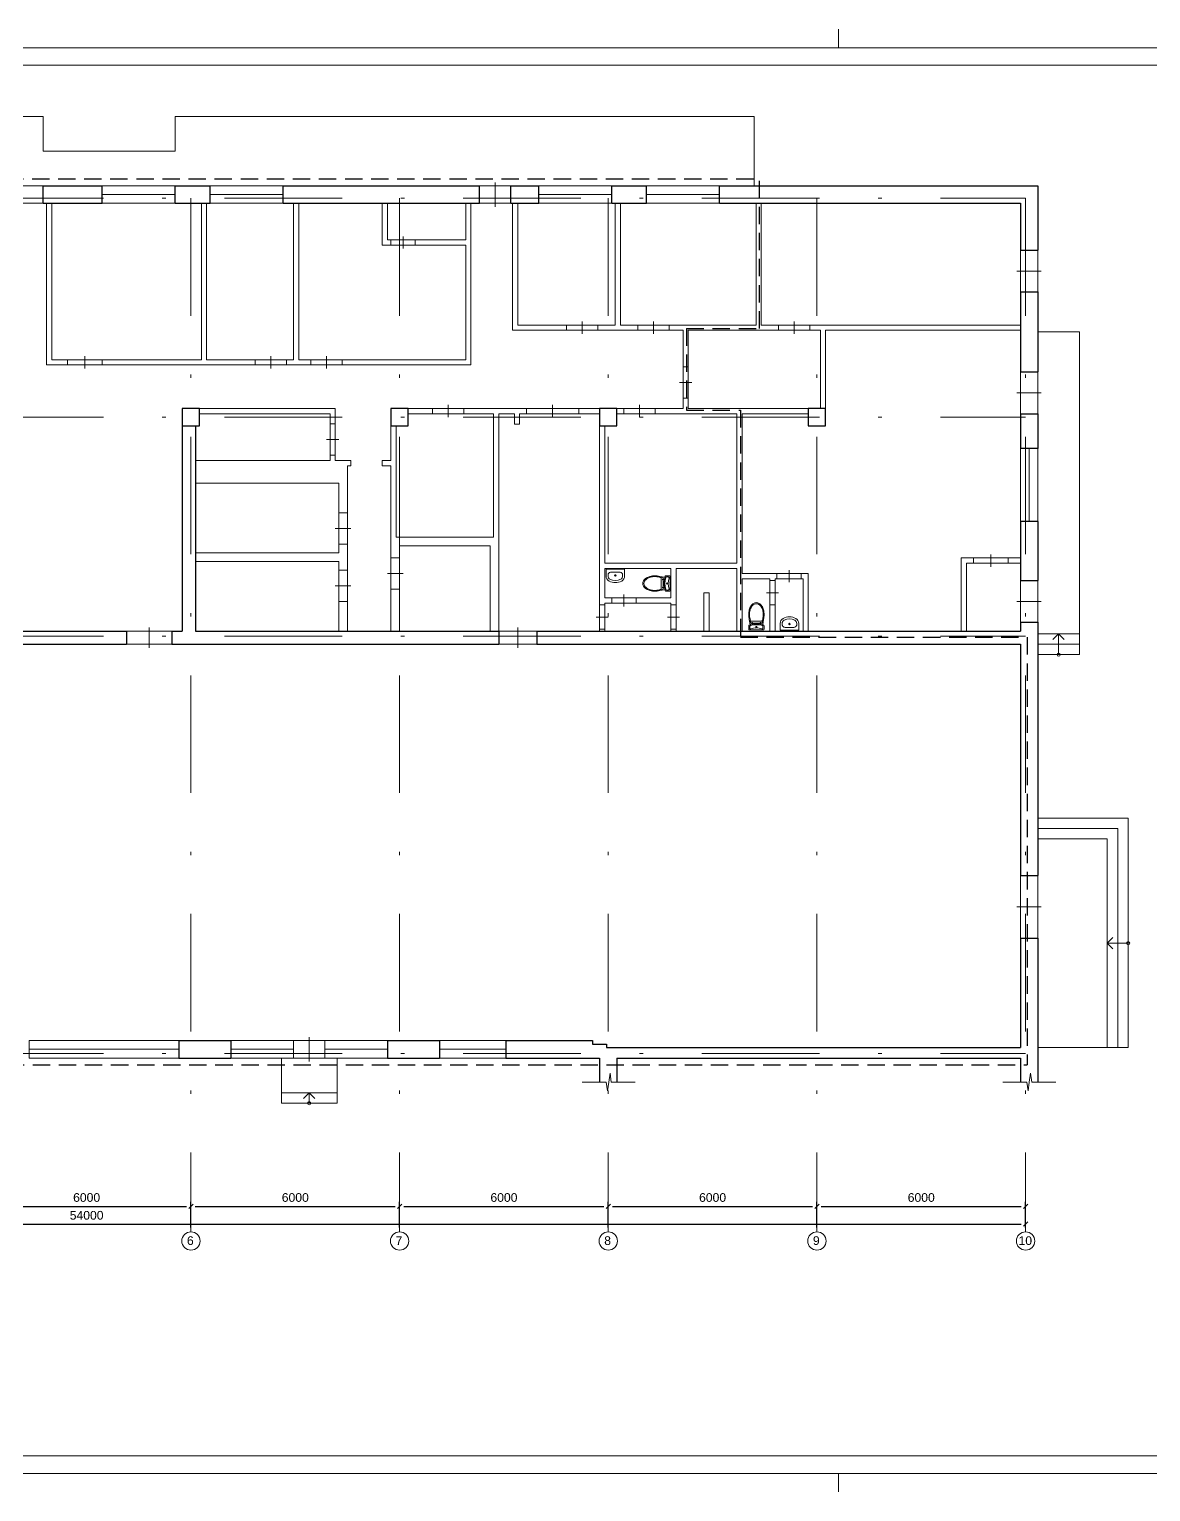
# Model space of a CAD drawing. Header units: metres. Extents: x -136 to 149, y -320 to -175.
# Drawn here: x -101.41 to -69.16, y -320.14 to -278.08 of the extents above; entities that cross this region are included whole.
import ezdxf
from ezdxf.enums import TextEntityAlignment as Align

# ---------------------------------------------------------------- set-up
doc = ezdxf.new("R2010")
doc.units = ezdxf.units.M
doc.header["$MEASUREMENT"] = 0
doc.linetypes.add('( Dashed )', pattern=[0.75, 0.5, -0.25])
doc.linetypes.add('DGN Style 4', pattern=[6.767072, 3.381423, -1.690711, 0.004227, -1.690711])
doc.layers.get('Defpoints').update_dxf_attribs({"lineweight": 0})
doc.styles.get("Standard").update_dxf_attribs({"font": 'cs_gost2304.shx'})
doc.styles.add('Style-Arial', font='arial.ttf')
doc.dimstyles.get("Standard").update_dxf_attribs({"dimtxt": 0.18, "dimasz": 0.18, "dimexe": 0.18, "dimexo": 0.0625, "dimgap": 0.09, "dimtad": 0, "dimtih": 1, "dimtoh": 1, "dimdec": 4, "dimzin": 0, "dimdsep": 46, "dimtxsty": 'Standard', "dimcen": 0.09, "dimadec": 0, "dimazin": 0, "dimtfac": 1, "dimtdec": 4, "dimtofl": 0, "dimtmove": 0, "dimatfit": 3, "dimfxl": 1, "dimtolj": 1, "dimtzin": 0, "dimarcsym": 0})

# ---------------------------------------------------------------- blocks, each defined once
blk = doc.blocks.new('SINK10')
at = {"color": 8, "linetype": 'Continuous', "lineweight": 13}
for p, q in [((-23, 0), (-23, -16.8)), ((23, 0), (-23, 0)), ((23, 0), (23, -16.8)), ((-17.9, -12.3), (-18, -13.4)), ((-18, -13.4), (-18, -16.8)), ((-17.5, -11.2), (-17.9, -12.3)), ((-16.8, -10.1), (-17.5, -11.2)), ((-15.9, -9.2), (-16.8, -10.1)), ((-14.8, -8.3), (-15.9, -9.2)), ((-13.6, -7.7), (-14.8, -8.3)), ((-12.2, -7.2), (-13.6, -7.7)), ((-10.7, -6.9), (-12.2, -7.2)), ((-9.1, -6.8), (-10.7, -6.9)), ((-9.1, -6.8), (-9.1, -6.8)), ((9.1, -6.8), (-9.1, -6.8)), ((9.1, -6.8), (9.1, -6.8)), ((10.7, -6.9), (9.1, -6.8)), ((12.2, -7.2), (10.7, -6.9)), ((13.6, -7.7), (12.2, -7.2)), ((14.8, -8.3), (13.6, -7.7)), ((15.9, -9.2), (14.8, -8.3)), ((16.8, -10.1), (15.9, -9.2)), ((17.5, -11.2), (16.8, -10.1)), ((17.9, -12.3), (17.5, -11.2)), ((18, -13.4), (17.9, -12.3)), ((18, -13.4), (18, -16.8))]:
    blk.add_line(p, q, dxfattribs=at)
for centre, radius, start, end in [((-9.1, -16.8), 13.9, 180, 241.5254), ((-9.1, -16.8), 8.89, 180, 241.5254), ((0, 0), 33, 241.5254, 298.4746), ((0, 0), 28, 241.5254, 298.4746), ((0, -15.2), 1.75, 0, 360), ((9.1, -16.8), 8.89, 298.4746, 360), ((9.1, -16.8), 13.9, 298.4746, 360)]:
    blk.add_arc(centre, radius, start, end, dxfattribs=at)
blk = doc.blocks.new('ун3')
at = {"color": 8, "linetype": 'Continuous', "lineweight": 13}
for p, q in [((-0.26, 0.026), (-0.26, 0.142)), ((-0.239, 0.354), (-0.212, 0.175)), ((0.234, 0), (-0.234, 0)), ((-0.221, 0.062), (-0.221, 0.126)), ((0.187, 0.299), (-0.187, 0.299)), ((-0.148, 0.232), (-0.187, 0.232)), ((0.129, 0.232), (-0.128, 0.232)), ((0.187, 0.232), (0.149, 0.232)), ((0.239, 0.354), (0.212, 0.175)), ((0.221, 0.126), (0.221, 0.062)), ((0.26, 0.142), (0.26, 0.026))]:
    blk.add_line(p, q, dxfattribs=at)
at = {"color": 8, "linetype": 'Continuous', "lineweight": 13, "extrusion": (0, 0, -1), "flags": 128}
for points in [[(0.128, 0.255), (0.128, 0.206), (0.148, 0.206), (0.148, 0.255), (0.128, 0.255)], [(-0.129, 0.255), (-0.129, 0.206), (-0.149, 0.206), (-0.149, 0.255), (-0.129, 0.255)]]:
    blk.add_lwpolyline(points, close=True, dxfattribs=at)
at = {"color": 8, "linetype": 'Continuous', "lineweight": 13, "extrusion": (0, 0, -1)}
blk.add_circle((0, 0.099), 0.0222, dxfattribs=at)
at = {"color": 8, "linetype": 'Continuous', "lineweight": 13}
for centre, radius, start, end in [((0.379, 0.517), 0.639, 165.2133, 180), ((0.379, 0.517), 0.639, 180, 194.7867), ((0.192, 0.566), 0.446, 147.4922, 165.2133), ((0.34, 0.519), 0.573, 165.2133, 180), ((0.34, 0.519), 0.573, 180, 194.7867), ((0.172, 0.563), 0.4, 147.4922, 165.2133), ((0.074, 0.641), 0.306, 123.0235, 147.4922), ((0.067, 0.631), 0.275, 123.0235, 147.4922), ((0, 0.755), 0.17, 90, 123.0235), ((0, 0.733), 0.153, 90, 123.0235), ((0, 0.755), 0.17, 56.9765, 90), ((0, 0.733), 0.153, 56.9765, 90), ((-0.066, 0.631), 0.275, 32.5078, 56.9765), ((-0.074, 0.641), 0.306, 32.5078, 56.9765), ((-0.172, 0.563), 0.4, 14.7867, 32.5078), ((-0.192, 0.566), 0.446, 14.7867, 32.5078), ((-0.34, 0.519), 0.573, 0, 14.7867), ((-0.34, 0.519), 0.573, 345.2133, 0), ((-0.379, 0.517), 0.639, 0, 14.7867), ((-0.379, 0.517), 0.639, 345.2133, 0), ((-0.234, 0.142), 0.026, 106.9888, 180), ((-0.234, 0.026), 0.026, 180, 270), ((0, -0.624), 0.827, 73.0112, 106.9888), ((0.192, 0.467), 0.446, 194.7867, 211.8511), ((-0.195, 0.126), 0.026, 104.5756, 180), ((-0.195, 0.062), 0.026, 180, 287.342), ((0.172, 0.475), 0.4, 194.7867, 206.0947), ((0, -0.624), 0.801, 75.4244, 104.5756), ((0, -0.562), 0.628, 72.658, 107.342), ((-0.172, 0.475), 0.4, 333.9053, 345.2133), ((-0.192, 0.467), 0.446, 328.1489, 345.2133), ((0.195, 0.062), 0.026, 252.658, 0), ((0.195, 0.126), 0.026, 0, 75.4244), ((0.234, 0.026), 0.026, 270, 0), ((0.234, 0.142), 0.026, 0, 73.0112)]:
    blk.add_arc(centre, radius, start, end, dxfattribs=at)
at = {"color": 8, "linetype": 'Continuous', "lineweight": 13, "extrusion": (0, 0, -1), "insert": (0.046, 0.047), "char_height": 0.013, "width": 61.84848, "attachment_point": 9, "text_direction": (1, 0, 0)}
blk.add_mtext('\\Ftxt;Spais Shattl', dxfattribs=at)
blk = doc.blocks.new('*U395')
at = {"color": 7, "linetype": 'Continuous', "lineweight": 0}
for p in [(-0.164, 0.009), (0, -0.127), (0.164, 0.009)]:
    blk.add_line(p, (0, 0.173), dxfattribs=at)
blk.add_circle((0, -0.127), 0.0461, dxfattribs=at)
blk = doc.blocks.new('_Oblique-1')
at = {"color": 0, "linetype": 'ByBlock', "lineweight": -2}
blk.add_line((0.5, 0.5), (-0.5, -0.5), dxfattribs=at)
blk = doc.blocks.new('*D400')
at = {"color": 0, "linetype": 'Continuous', "lineweight": -2, "transparency": 16777216}
for p, q in [((-126.763, -312.54), (-126.763, -312.317)), ((-126.638, -312.442), (-72.888, -312.442)), ((-72.763, -312.54), (-72.763, -312.317))]:
    blk.add_line(p, q, dxfattribs=at)
at = {"layer": 'Defpoints', "color": 0, "linetype": 'Continuous', "lineweight": 30, "transparency": 16777216}
for p in [(-72.763, -312.442), (-126.763, -312.665), (-72.763, -312.665)]:
    blk.add_point(p, dxfattribs=at)
at = {"color": 0, "linetype": 'Continuous', "lineweight": -2, "transparency": 16777216, "xscale": 0.125, "yscale": 0.125, "zscale": 0.125, "rotation": 180}
blk.add_blockref('_Oblique-1', (-126.763, -312.442), dxfattribs=at)
at = {"color": 0, "linetype": 'Continuous', "lineweight": -2, "transparency": 16777216, "xscale": 0.125, "yscale": 0.125, "zscale": 0.125}
blk.add_blockref('_Oblique-1', (-72.763, -312.442), dxfattribs=at)
at = {"color": 0, "linetype": 'Continuous', "lineweight": 0, "transparency": 16777216, "insert": (-99.763, -312.19), "char_height": 0.25, "attachment_point": 5, "style": 'Style-Arial'}
blk.add_mtext('\\A1;54000', dxfattribs=at)
blk = doc.blocks.new('*D404')
at = {"color": 0, "linetype": 'Continuous', "lineweight": -2, "transparency": 16777216}
for p, q in [((-102.763, -312.54), (-102.763, -311.806)), ((-102.638, -311.931), (-96.888, -311.931)), ((-96.763, -312.54), (-96.763, -311.806))]:
    blk.add_line(p, q, dxfattribs=at)
at = {"layer": 'Defpoints', "color": 0, "linetype": 'Continuous', "lineweight": 30, "transparency": 16777216}
for p in [(-96.763, -311.931), (-102.763, -312.665), (-96.763, -312.665)]:
    blk.add_point(p, dxfattribs=at)
at = {"color": 0, "linetype": 'Continuous', "lineweight": -2, "transparency": 16777216, "xscale": 0.125, "yscale": 0.125, "zscale": 0.125, "rotation": 180}
blk.add_blockref('_Oblique-1', (-102.763, -311.931), dxfattribs=at)
at = {"color": 0, "linetype": 'Continuous', "lineweight": -2, "transparency": 16777216, "xscale": 0.125, "yscale": 0.125, "zscale": 0.125}
blk.add_blockref('_Oblique-1', (-96.763, -311.931), dxfattribs=at)
at = {"color": 0, "linetype": 'Continuous', "lineweight": 0, "transparency": 16777216, "insert": (-99.763, -311.678), "char_height": 0.25, "attachment_point": 5, "style": 'Style-Arial'}
blk.add_mtext('\\A1;6000', dxfattribs=at)
blk = doc.blocks.new('*D405')
at = {"color": 0, "linetype": 'Continuous', "lineweight": -2, "transparency": 16777216}
for p, q in [((-96.763, -312.54), (-96.763, -311.806)), ((-96.638, -311.931), (-90.888, -311.931)), ((-90.763, -312.54), (-90.763, -311.806))]:
    blk.add_line(p, q, dxfattribs=at)
at = {"layer": 'Defpoints', "color": 0, "linetype": 'Continuous', "lineweight": 30, "transparency": 16777216}
for p in [(-90.763, -311.931), (-96.763, -312.665), (-90.763, -312.665)]:
    blk.add_point(p, dxfattribs=at)
at = {"color": 0, "linetype": 'Continuous', "lineweight": -2, "transparency": 16777216, "xscale": 0.125, "yscale": 0.125, "zscale": 0.125, "rotation": 180}
blk.add_blockref('_Oblique-1', (-96.763, -311.931), dxfattribs=at)
at = {"color": 0, "linetype": 'Continuous', "lineweight": -2, "transparency": 16777216, "xscale": 0.125, "yscale": 0.125, "zscale": 0.125}
blk.add_blockref('_Oblique-1', (-90.763, -311.931), dxfattribs=at)
at = {"color": 0, "linetype": 'Continuous', "lineweight": 0, "transparency": 16777216, "insert": (-93.763, -311.678), "char_height": 0.25, "attachment_point": 5, "style": 'Style-Arial'}
blk.add_mtext('\\A1;6000', dxfattribs=at)
blk = doc.blocks.new('*D406')
at = {"color": 0, "linetype": 'Continuous', "lineweight": -2, "transparency": 16777216}
for p, q in [((-90.763, -312.54), (-90.763, -311.806)), ((-90.638, -311.931), (-84.888, -311.931)), ((-84.763, -312.54), (-84.763, -311.806))]:
    blk.add_line(p, q, dxfattribs=at)
at = {"layer": 'Defpoints', "color": 0, "linetype": 'Continuous', "lineweight": 30, "transparency": 16777216}
for p in [(-84.763, -311.931), (-90.763, -312.665), (-84.763, -312.665)]:
    blk.add_point(p, dxfattribs=at)
at = {"color": 0, "linetype": 'Continuous', "lineweight": -2, "transparency": 16777216, "xscale": 0.125, "yscale": 0.125, "zscale": 0.125, "rotation": 180}
blk.add_blockref('_Oblique-1', (-90.763, -311.931), dxfattribs=at)
at = {"color": 0, "linetype": 'Continuous', "lineweight": -2, "transparency": 16777216, "xscale": 0.125, "yscale": 0.125, "zscale": 0.125}
blk.add_blockref('_Oblique-1', (-84.763, -311.931), dxfattribs=at)
at = {"color": 0, "linetype": 'Continuous', "lineweight": 0, "transparency": 16777216, "insert": (-87.763, -311.678), "char_height": 0.25, "attachment_point": 5, "style": 'Style-Arial'}
blk.add_mtext('\\A1;6000', dxfattribs=at)
blk = doc.blocks.new('*D407')
at = {"color": 0, "linetype": 'Continuous', "lineweight": -2, "transparency": 16777216}
for p, q in [((-84.763, -312.54), (-84.763, -311.806)), ((-84.638, -311.931), (-78.888, -311.931)), ((-78.763, -312.54), (-78.763, -311.806))]:
    blk.add_line(p, q, dxfattribs=at)
at = {"layer": 'Defpoints', "color": 0, "linetype": 'Continuous', "lineweight": 30, "transparency": 16777216}
for p in [(-78.763, -311.931), (-84.763, -312.665), (-78.763, -312.665)]:
    blk.add_point(p, dxfattribs=at)
at = {"color": 0, "linetype": 'Continuous', "lineweight": -2, "transparency": 16777216, "xscale": 0.125, "yscale": 0.125, "zscale": 0.125, "rotation": 180}
blk.add_blockref('_Oblique-1', (-84.763, -311.931), dxfattribs=at)
at = {"color": 0, "linetype": 'Continuous', "lineweight": -2, "transparency": 16777216, "xscale": 0.125, "yscale": 0.125, "zscale": 0.125}
blk.add_blockref('_Oblique-1', (-78.763, -311.931), dxfattribs=at)
at = {"color": 0, "linetype": 'Continuous', "lineweight": 0, "transparency": 16777216, "insert": (-81.763, -311.678), "char_height": 0.25, "attachment_point": 5, "style": 'Style-Arial'}
blk.add_mtext('\\A1;6000', dxfattribs=at)
blk = doc.blocks.new('*D408')
at = {"color": 0, "linetype": 'Continuous', "lineweight": -2, "transparency": 16777216}
for p, q in [((-78.763, -312.54), (-78.763, -311.806)), ((-78.638, -311.931), (-72.888, -311.931)), ((-72.763, -312.54), (-72.763, -311.806))]:
    blk.add_line(p, q, dxfattribs=at)
at = {"layer": 'Defpoints', "color": 0, "linetype": 'Continuous', "lineweight": 30, "transparency": 16777216}
for p in [(-72.763, -311.931), (-78.763, -312.665), (-72.763, -312.665)]:
    blk.add_point(p, dxfattribs=at)
at = {"color": 0, "linetype": 'Continuous', "lineweight": -2, "transparency": 16777216, "xscale": 0.125, "yscale": 0.125, "zscale": 0.125, "rotation": 180}
blk.add_blockref('_Oblique-1', (-78.763, -311.931), dxfattribs=at)
at = {"color": 0, "linetype": 'Continuous', "lineweight": -2, "transparency": 16777216, "xscale": 0.125, "yscale": 0.125, "zscale": 0.125}
blk.add_blockref('_Oblique-1', (-72.763, -311.931), dxfattribs=at)
at = {"color": 0, "linetype": 'Continuous', "lineweight": 0, "transparency": 16777216, "insert": (-75.763, -311.678), "char_height": 0.25, "attachment_point": 5, "style": 'Style-Arial'}
blk.add_mtext('\\A1;6000', dxfattribs=at)
blk = doc.blocks.new('*U410')
at = {"color": 7, "linetype": 'Continuous', "lineweight": 0}
for p, q in [((0, 0.098), (0, 1.018)), ((-0.34, 0.049), (0, 0.098)), ((-0.34, 0.049), (0, 0)), ((0.34, -0.049), (0, 0)), ((0.34, -0.049), (0, -0.098)), ((0, -1.018), (0, -0.098))]:
    blk.add_line(p, q, dxfattribs=at)
blk = doc.blocks.new('*U394')
at = {"color": 7, "linetype": 'Continuous', "lineweight": 0}
for p in [(-0.164, 0.159), (0, -0.277), (0.164, 0.159)]:
    blk.add_line(p, (0, 0.323), dxfattribs=at)
blk.add_circle((0, -0.277), 0.0461, dxfattribs=at)
blk = doc.blocks.new('*U412')
at = {"color": 7, "linetype": 'Continuous', "lineweight": 0}
for p, q in [((14.513, 20.5), (14.513, 21.03)), ((14.513, -21.03), (14.513, -20.5))]:
    blk.add_line(p, q, dxfattribs=at)
at = {"color": 7, "linetype": 'Continuous', "lineweight": 13}
for p, q in [((-41.487, 20), (43.013, 20)), ((-41.926, -20), (43.013, -20))]:
    blk.add_line(p, q, dxfattribs=at)
at = {"color": 7, "linetype": 'Continuous', "lineweight": 0, "flags": 128}
blk.add_lwpolyline([(43.513, -20.5), (43.513, 20.5), (-43.487, 20.5), (-43.487, -20.5), (43.513, -20.5)], close=True, dxfattribs=at)
blk = doc.blocks.new('*U426')
at = {"color": 30, "linetype": '( Dashed )', "lineweight": 30}
for p, q in [((-13.945, 12.74), (14.475, 12.74)), ((-13.945, 8.64), (-13.945, 12.74)), ((14.475, 8.44), (14.475, 12.74)), ((-19.025, 8.54), (-19.025, 5.74)), ((-18.925, 8.64), (-13.945, 8.64)), ((12.375, 8.44), (14.475, 8.44)), ((12.375, 8.44), (12.375, 6.09)), ((-21.825, 6.09), (-21.825, -0.44)), ((-19.725, 6.09), (-21.825, 6.09)), ((-19.725, 6.09), (-19.725, 5.74)), ((12.375, 6.09), (13.925, 6.09)), ((13.925, 6.09), (13.925, -0.44)), ((-19.725, 5.74), (-19.025, 5.74)), ((-22.175, -0.44), (-22.175, -12.74)), ((-22.175, -0.44), (-21.825, -0.44)), ((13.925, -0.44), (22.175, -0.44)), ((22.175, -0.44), (22.175, -12.74)), ((-22.175, -12.74), (22.175, -12.74))]:
    blk.add_line(p, q, dxfattribs=at)

msp = doc.modelspace()

# ---------------------------------------------------------------- linework, layer by layer
at = {"color": 7, "linetype": 'Continuous', "lineweight": 0}
for p, q in [((-103.11311198, -280.58497332), (-101.01311198, -280.58497332)), ((-101.01311198, -281.58497332), (-101.01311198, -280.58497332)), ((-97.21311198, -281.58497332), (-97.21311198, -280.58497332)), ((-97.21311198, -280.58497332), (-80.56311198, -280.58497332)), ((-80.56311198, -280.58497332), (-80.56311198, -282.58497332)), ((-101.01311198, -281.58497332), (-97.21311198, -281.58497332)), ((-88.01311198, -282.48497332), (-88.01311198, -283.18497332)), ((-99.31311198, -282.83497332), (-97.21311198, -282.83497332)), ((-96.21311198, -282.83497332), (-94.11311198, -282.83497332)), ((-86.76311198, -282.83497332), (-84.66311198, -282.83497332)), ((-83.66311198, -282.83497332), (-81.56311198, -282.83497332)), ((-90.66311198, -284.03497332), (-90.66311198, -284.38497332)), ((-73.01311198, -285.03497332), (-72.31311198, -285.03497332)), ((-85.51311198, -286.48497332), (-85.51311198, -286.83497332)), ((-83.46311198, -286.48497332), (-83.46311198, -286.83497332)), ((-79.41311198, -286.48497332), (-79.41311198, -286.83497332)), ((-72.41311198, -286.78497332), (-71.21311198, -286.78497332)), ((-71.21311198, -286.78497332), (-71.21311198, -296.06497332)), ((-99.81311198, -287.48497332), (-99.81311198, -287.83497332)), ((-94.46311198, -287.48497332), (-94.46311198, -287.83497332)), ((-92.86311198, -287.48497332), (-92.86311198, -287.83497332)), ((-82.71311198, -288.23497332), (-82.36311198, -288.23497332)), ((-89.36311198, -288.88497332), (-89.36311198, -289.23497332)), ((-86.36311198, -288.88497332), (-86.36311198, -289.23497332)), ((-83.86311198, -288.88497332), (-83.86311198, -289.23497332)), ((-73.01311198, -288.53497332), (-72.31311198, -288.53497332)), ((-92.86311198, -289.87497332), (-92.51311198, -289.87497332)), ((-72.66311198, -292.23497332), (-72.66311198, -290.13497332)), ((-92.61311198, -292.43497332), (-92.16311198, -292.43497332)), ((-73.76311198, -293.18497332), (-73.76311198, -293.53497332)), ((-91.11311198, -293.73497332), (-90.66311198, -293.73497332)), ((-79.56311198, -293.63497332), (-79.56311198, -293.98497332)), ((-92.61311198, -294.08497332), (-92.16311198, -294.08497332)), ((-84.31311198, -294.33497332), (-84.31311198, -294.68497332)), ((-80.21311198, -294.28497332), (-79.86311198, -294.28497332)), ((-73.01311198, -294.53497332), (-72.31311198, -294.53497332)), ((-85.11311198, -294.98497332), (-84.76311198, -294.98497332)), ((-83.06311198, -294.98497332), (-82.71311198, -294.98497332)), ((-97.96311198, -295.28497332), (-97.96311198, -295.86497332)), ((-87.36311198, -295.28497332), (-87.36311198, -295.86497332)), ((-72.41311198, -295.46497332), (-71.21311198, -295.46497332)), ((-72.41311198, -295.76497332), (-71.21311198, -295.76497332)), ((-72.41311198, -296.06497332), (-71.21311198, -296.06497332)), ((-72.41311198, -300.76497332), (-69.81311198, -300.76497332)), ((-72.41311198, -301.06497332), (-70.11311198, -301.06497332)), ((-70.11311198, -301.06497332), (-70.11311198, -307.36497332)), ((-69.81311198, -300.76497332), (-69.81311198, -307.36497332)), ((-72.41311198, -301.36497332), (-70.41311198, -301.36497332)), ((-70.41311198, -301.36497332), (-70.41311198, -307.36497332)), ((-73.01311198, -303.31497332), (-72.31311198, -303.31497332)), ((-101.41311198, -307.41497332), (-97.11311198, -307.41497332)), ((-95.61311198, -307.41497332), (-93.81311198, -307.41497332)), ((-93.81311198, -307.16497332), (-93.81311198, -307.66497332)), ((-93.36311198, -307.06497332), (-93.36311198, -307.76497332)), ((-92.91311198, -307.16497332), (-92.91311198, -307.66497332)), ((-92.91311198, -307.41497332), (-91.11311198, -307.41497332)), ((-89.61311198, -307.41497332), (-87.71311198, -307.41497332)), ((-72.41311198, -307.36497332), (-69.81311198, -307.36497332)), ((-94.16311198, -307.66497332), (-94.16311198, -308.96497332)), ((-92.56311198, -307.66497332), (-92.56311198, -308.96497332)), ((-92.56311198, -308.66497332), (-94.16311198, -308.66497332)), ((-92.56311198, -308.96497332), (-94.16311198, -308.96497332))]:
    msp.add_line(p, q, dxfattribs=at)
at = {"color": 7, "linetype": 'Continuous', "lineweight": 30}
for p, q in [((-101.01311198, -283.08497332), (-101.01311198, -282.58497332)), ((-101.01311198, -282.58497332), (-99.31311198, -282.58497332)), ((-99.31311198, -283.08497332), (-99.31311198, -282.58497332)), ((-97.21311198, -283.08497332), (-97.21311198, -282.58497332)), ((-97.21311198, -282.58497332), (-96.21311198, -282.58497332)), ((-96.21311198, -283.08497332), (-96.21311198, -282.58497332)), ((-94.11311198, -283.08497332), (-94.11311198, -282.58497332)), ((-94.11311198, -282.58497332), (-88.46311198, -282.58497332)), ((-88.46311198, -283.08497332), (-88.46311198, -282.58497332)), ((-87.56311198, -283.08497332), (-87.56311198, -282.58497332)), ((-87.56311198, -282.58497332), (-86.76311198, -282.58497332)), ((-86.76311198, -283.08497332), (-86.76311198, -282.58497332)), ((-84.66311198, -283.08497332), (-84.66311198, -282.58497332)), ((-84.66311198, -282.58497332), (-83.66311198, -282.58497332)), ((-83.66311198, -283.08497332), (-83.66311198, -282.58497332)), ((-81.56311198, -283.08497332), (-81.56311198, -282.58497332)), ((-81.56311198, -282.58497332), (-72.41311198, -282.58497332)), ((-72.41311198, -282.58497332), (-72.41311198, -284.43497332)), ((-101.01311198, -283.08497332), (-99.31311198, -283.08497332)), ((-97.21311198, -283.08497332), (-96.21311198, -283.08497332)), ((-94.11311198, -283.08497332), (-88.46311198, -283.08497332)), ((-87.56311198, -283.08497332), (-86.76311198, -283.08497332)), ((-84.66311198, -283.08497332), (-83.66311198, -283.08497332)), ((-81.56311198, -283.08497332), (-72.91311198, -283.08497332)), ((-72.91311198, -283.08497332), (-72.91311198, -284.43497332)), ((-72.91311198, -284.43497332), (-72.41311198, -284.43497332)), ((-72.91311198, -285.63497332), (-72.41311198, -285.63497332)), ((-72.91311198, -285.63497332), (-72.91311198, -287.93497332)), ((-72.41311198, -285.63497332), (-72.41311198, -287.93497332)), ((-72.91311198, -287.93497332), (-72.41311198, -287.93497332)), ((-72.91311198, -289.13497332), (-72.41311198, -289.13497332)), ((-72.91311198, -289.13497332), (-72.91311198, -290.13497332)), ((-72.41311198, -289.13497332), (-72.41311198, -290.13497332)), ((-97.01311198, -289.48497332), (-97.01311198, -295.38497332)), ((-96.63311198, -289.48497332), (-96.63311198, -295.38497332)), ((-72.41311198, -290.13497332), (-72.91311198, -290.13497332)), ((-72.41311198, -292.23497332), (-72.91311198, -292.23497332)), ((-72.91311198, -292.23497332), (-72.91311198, -293.93497332)), ((-72.41311198, -292.23497332), (-72.41311198, -293.93497332)), ((-72.91311198, -293.93497332), (-72.41311198, -293.93497332)), ((-72.91311198, -295.13497332), (-72.41311198, -295.13497332)), ((-72.91311198, -295.13497332), (-72.91311198, -295.38497332)), ((-72.41311198, -295.13497332), (-72.41311198, -302.41497332)), ((-102.51311198, -295.38497332), (-98.61311198, -295.38497332)), ((-98.61311198, -295.38497332), (-98.61311198, -295.76497332)), ((-97.31311198, -295.38497332), (-97.31311198, -295.76497332)), ((-97.31311198, -295.38497332), (-97.01311198, -295.38497332)), ((-96.63311198, -295.38497332), (-87.91311198, -295.38497332)), ((-87.91311198, -295.38497332), (-87.91311198, -295.76497332)), ((-86.81311198, -295.38497332), (-86.81311198, -295.76497332)), ((-86.81311198, -295.38497332), (-72.91311198, -295.38497332)), ((-114.76311198, -295.76497332), (-98.61311198, -295.76497332)), ((-97.31311198, -295.76497332), (-87.91311198, -295.76497332)), ((-86.81311198, -295.76497332), (-72.91311198, -295.76497332)), ((-72.91311198, -295.76497332), (-72.91311198, -302.41497332)), ((-72.91311198, -302.41497332), (-72.41311198, -302.41497332)), ((-72.91311198, -304.21497332), (-72.41311198, -304.21497332)), ((-72.91311198, -304.21497332), (-72.91311198, -307.36497332)), ((-72.41311198, -304.21497332), (-72.41311198, -308.35718589)), ((-97.11311198, -307.16497332), (-97.11311198, -307.66497332)), ((-97.11311198, -307.16497332), (-95.61311198, -307.16497332)), ((-95.61311198, -307.16497332), (-95.61311198, -307.66497332)), ((-91.11311198, -307.16497332), (-91.11311198, -307.66497332)), ((-91.11311198, -307.16497332), (-89.61311198, -307.16497332)), ((-89.61311198, -307.16497332), (-89.61311198, -307.66497332)), ((-87.71311198, -307.16497332), (-87.71311198, -307.66497332)), ((-87.71311198, -307.16497332), (-85.21311198, -307.16497332)), ((-85.21311198, -307.16497332), (-85.21311198, -307.26497332)), ((-85.21311198, -307.26497332), (-84.81311198, -307.26497332)), ((-84.81311198, -307.26497332), (-84.81311198, -307.36497332)), ((-84.81311198, -307.36497332), (-72.91311198, -307.36497332)), ((-97.11311198, -307.66497332), (-95.61311198, -307.66497332)), ((-91.11311198, -307.66497332), (-89.61311198, -307.66497332)), ((-87.71311198, -307.66497332), (-85.01311198, -307.66497332)), ((-85.01311198, -307.66497332), (-85.01311198, -308.35718589)), ((-84.51311198, -307.66497332), (-84.51311198, -308.35718589)), ((-84.51311198, -307.66497332), (-72.91311198, -307.66497332)), ((-72.91311198, -307.66497332), (-72.91311198, -308.35718589))]:
    msp.add_line(p, q, dxfattribs=at)
at = {"color": 1, "linetype": 'DGN Style 4', "lineweight": 0}
for p, q in [((-130.11311198, -282.93497332), (-72.76311198, -282.93497332)), ((-96.76311198, -282.93497332), (-96.76311198, -312.66497332)), ((-90.76311198, -282.93497332), (-90.76311198, -312.66497332)), ((-84.76311198, -282.93497332), (-84.76311198, -312.66497332)), ((-78.76311198, -282.93497332), (-78.76311198, -312.66497332)), ((-72.76311198, -282.93497332), (-72.76311198, -312.66497332)), ((-130.11311198, -289.23497332), (-72.76311198, -289.23497332)), ((-130.11311198, -295.53497332), (-72.76311198, -295.53497332)), ((-130.11311198, -307.53497332), (-72.76311198, -307.53497332))]:
    msp.add_line(p, q, dxfattribs=at)
at = {"color": 7, "linetype": 'Continuous', "lineweight": 13}
for p, q in [((-100.91311198, -287.73497332), (-100.91311198, -283.08497332)), ((-100.76311198, -287.58497332), (-100.76311198, -283.08497332)), ((-96.46311198, -287.58497332), (-96.46311198, -283.08497332)), ((-96.31311198, -287.58497332), (-96.31311198, -283.08497332)), ((-93.81311198, -287.58497332), (-93.81311198, -283.08497332)), ((-93.66311198, -287.58497332), (-93.66311198, -283.08497332)), ((-91.26311198, -284.28497332), (-91.26311198, -283.08497332)), ((-91.11311198, -284.13497332), (-91.11311198, -283.08497332)), ((-88.86311198, -284.13497332), (-88.86311198, -283.08497332)), ((-88.71311198, -287.73497332), (-88.71311198, -283.08497332)), ((-87.51311198, -286.73497332), (-87.51311198, -283.08497332)), ((-87.36311198, -286.58497332), (-87.36311198, -283.08497332)), ((-84.56311198, -286.58497332), (-84.56311198, -283.08497332)), ((-84.41311198, -286.58497332), (-84.41311198, -283.08497332)), ((-80.51311198, -286.58497332), (-80.51311198, -283.08497332)), ((-80.36311198, -286.58497332), (-80.36311198, -283.08497332)), ((-91.26311198, -284.28497332), (-91.01311198, -284.28497332)), ((-91.11311198, -284.13497332), (-91.01311198, -284.13497332)), ((-91.01311198, -284.28497332), (-91.01311198, -284.13497332)), ((-90.31311198, -284.28497332), (-90.31311198, -284.13497332)), ((-90.31311198, -284.13497332), (-88.86311198, -284.13497332)), ((-90.31311198, -284.28497332), (-88.86311198, -284.28497332)), ((-88.86311198, -287.58497332), (-88.86311198, -284.28497332)), ((-87.51311198, -286.73497332), (-85.96311198, -286.73497332)), ((-87.36311198, -286.58497332), (-85.96311198, -286.58497332)), ((-85.96311198, -286.73497332), (-85.96311198, -286.58497332)), ((-85.06311198, -286.73497332), (-85.06311198, -286.58497332)), ((-85.06311198, -286.58497332), (-84.56311198, -286.58497332)), ((-85.06311198, -286.73497332), (-83.91311198, -286.73497332)), ((-84.41311198, -286.58497332), (-83.91311198, -286.58497332)), ((-83.91311198, -286.73497332), (-83.91311198, -286.58497332)), ((-83.01311198, -286.73497332), (-83.01311198, -286.58497332)), ((-83.01311198, -286.58497332), (-80.51311198, -286.58497332)), ((-83.01311198, -286.73497332), (-82.61311198, -286.73497332)), ((-82.61311198, -286.73497332), (-82.61311198, -287.78497332)), ((-82.46311198, -286.73497332), (-82.46311198, -287.78497332)), ((-82.46311198, -286.73497332), (-79.86311198, -286.73497332)), ((-80.36311198, -286.58497332), (-79.86311198, -286.58497332)), ((-79.86311198, -286.73497332), (-79.86311198, -286.58497332)), ((-78.96311198, -286.73497332), (-78.96311198, -286.58497332)), ((-78.96311198, -286.58497332), (-72.91311198, -286.58497332)), ((-78.96311198, -286.73497332), (-78.66311198, -286.73497332)), ((-78.66311198, -288.98497332), (-78.66311198, -286.73497332)), ((-78.51311198, -288.98497332), (-78.51311198, -286.73497332)), ((-78.51311198, -286.73497332), (-72.91311198, -286.73497332)), ((-100.76311198, -287.58497332), (-100.31311198, -287.58497332)), ((-100.31311198, -287.73497332), (-100.31311198, -287.58497332)), ((-99.31311198, -287.73497332), (-99.31311198, -287.58497332)), ((-99.31311198, -287.58497332), (-96.46311198, -287.58497332)), ((-96.31311198, -287.58497332), (-94.91311198, -287.58497332)), ((-94.91311198, -287.73497332), (-94.91311198, -287.58497332)), ((-94.01311198, -287.73497332), (-94.01311198, -287.58497332)), ((-94.01311198, -287.58497332), (-93.81311198, -287.58497332)), ((-93.66311198, -287.58497332), (-93.31311198, -287.58497332)), ((-93.31311198, -287.73497332), (-93.31311198, -287.58497332)), ((-92.41311198, -287.73497332), (-92.41311198, -287.58497332)), ((-92.41311198, -287.58497332), (-88.86311198, -287.58497332)), ((-100.91311198, -287.73497332), (-100.31311198, -287.73497332)), ((-99.31311198, -287.73497332), (-94.91311198, -287.73497332)), ((-94.01311198, -287.73497332), (-93.31311198, -287.73497332)), ((-92.41311198, -287.73497332), (-88.71311198, -287.73497332)), ((-82.61311198, -287.78497332), (-82.46311198, -287.78497332)), ((-82.61311198, -288.68497332), (-82.46311198, -288.68497332)), ((-82.61311198, -288.68497332), (-82.61311198, -288.98497332)), ((-82.46311198, -288.68497332), (-82.46311198, -288.98497332)), ((-96.51311198, -288.98497332), (-92.61311198, -288.98497332)), ((-96.51311198, -289.13497332), (-92.76311198, -289.13497332)), ((-92.76311198, -289.13497332), (-92.76311198, -289.42497332)), ((-92.61311198, -288.98497332), (-92.61311198, -289.42497332)), ((-90.51311198, -288.98497332), (-89.81311198, -288.98497332)), ((-90.51311198, -289.13497332), (-89.81311198, -289.13497332)), ((-89.81311198, -288.98497332), (-89.81311198, -289.13497332)), ((-88.91311198, -288.98497332), (-88.91311198, -289.13497332)), ((-88.91311198, -288.98497332), (-87.11311198, -288.98497332)), ((-88.91311198, -289.13497332), (-88.06311198, -289.13497332)), ((-88.06311198, -292.68497332), (-88.06311198, -289.13497332)), ((-87.91311198, -295.38497332), (-87.91311198, -289.13497332)), ((-87.91311198, -289.13497332), (-87.46311198, -289.13497332)), ((-87.46311198, -289.13497332), (-87.46311198, -289.43497332)), ((-87.31311198, -289.13497332), (-87.31311198, -289.43497332)), ((-87.31311198, -289.13497332), (-87.11311198, -289.13497332)), ((-87.11311198, -288.98497332), (-87.11311198, -289.13497332)), ((-85.61311198, -288.98497332), (-85.61311198, -289.13497332)), ((-85.61311198, -288.98497332), (-85.01311198, -288.98497332)), ((-85.61311198, -289.13497332), (-85.01311198, -289.13497332)), ((-84.51311198, -288.98497332), (-84.31311198, -288.98497332)), ((-84.51311198, -289.13497332), (-84.31311198, -289.13497332)), ((-84.31311198, -288.98497332), (-84.31311198, -289.13497332)), ((-83.41311198, -288.98497332), (-83.41311198, -289.13497332)), ((-83.41311198, -288.98497332), (-82.61311198, -288.98497332)), ((-83.41311198, -289.13497332), (-81.06311198, -289.13497332)), ((-82.46311198, -288.98497332), (-79.01311198, -288.98497332)), ((-81.06311198, -289.13497332), (-81.06311198, -293.43497332)), ((-80.91311198, -289.13497332), (-80.91311198, -293.73497332)), ((-80.91311198, -289.13497332), (-79.01311198, -289.13497332)), ((-92.76311198, -289.42497332), (-92.61311198, -289.42497332)), ((-91.01311198, -289.48497332), (-91.01311198, -290.48497332)), ((-90.86311198, -289.48497332), (-90.86311198, -292.68497332)), ((-87.46311198, -289.43497332), (-87.31311198, -289.43497332)), ((-85.01311198, -289.48497332), (-85.01311198, -294.63497332)), ((-84.86311198, -289.48497332), (-84.86311198, -293.43497332)), ((-96.63311198, -290.48497332), (-92.76311198, -290.48497332)), ((-92.76311198, -290.32497332), (-92.61311198, -290.32497332)), ((-92.76311198, -290.32497332), (-92.76311198, -290.48497332)), ((-92.61311198, -290.32497332), (-92.61311198, -290.48497332)), ((-92.61311198, -290.48497332), (-92.16311198, -290.48497332)), ((-92.16311198, -290.48497332), (-92.16311198, -290.63497332)), ((-91.26311198, -290.48497332), (-91.26311198, -290.63497332)), ((-91.26311198, -290.48497332), (-91.01311198, -290.48497332)), ((-92.26311198, -290.63497332), (-92.26311198, -291.98497332)), ((-92.26311198, -290.63497332), (-92.16311198, -290.63497332)), ((-91.26311198, -290.63497332), (-91.01311198, -290.63497332)), ((-91.01311198, -290.63497332), (-91.01311198, -293.28497332)), ((-96.63311198, -291.13497332), (-92.51311198, -291.13497332)), ((-92.51311198, -291.13497332), (-92.51311198, -291.98497332)), ((-92.51311198, -291.98497332), (-92.26311198, -291.98497332)), ((-90.86311198, -292.68497332), (-88.06311198, -292.68497332)), ((-96.63311198, -293.13497332), (-92.51311198, -293.13497332)), ((-92.51311198, -292.88497332), (-92.26311198, -292.88497332)), ((-92.51311198, -292.88497332), (-92.51311198, -293.13497332)), ((-92.26311198, -292.88497332), (-92.26311198, -293.63497332)), ((-90.76311198, -292.93497332), (-88.16311198, -292.93497332)), ((-90.76311198, -292.93497332), (-90.76311198, -293.28497332)), ((-88.16311198, -292.93497332), (-88.16311198, -295.38497332)), ((-96.63311198, -293.38497332), (-92.51311198, -293.38497332)), ((-92.51311198, -293.38497332), (-92.51311198, -293.63497332)), ((-91.01311198, -293.28497332), (-90.76311198, -293.28497332)), ((-84.86311198, -293.43497332), (-81.06311198, -293.43497332)), ((-74.61311198, -293.28497332), (-74.61311198, -295.38497332)), ((-74.61311198, -293.28497332), (-74.26311198, -293.28497332)), ((-74.46311198, -293.43497332), (-74.46311198, -295.38497332)), ((-74.46311198, -293.43497332), (-74.26311198, -293.43497332)), ((-74.26311198, -293.28497332), (-74.26311198, -293.43497332)), ((-73.26311198, -293.28497332), (-73.26311198, -293.43497332)), ((-73.26311198, -293.28497332), (-72.91311198, -293.28497332)), ((-73.26311198, -293.43497332), (-72.91311198, -293.43497332)), ((-92.51311198, -293.63497332), (-92.26311198, -293.63497332)), ((-84.86311198, -293.58497332), (-82.96311198, -293.58497332)), ((-84.86311198, -293.58497332), (-84.86311198, -294.43497332)), ((-82.96311198, -293.58497332), (-82.96311198, -294.43497332)), ((-82.81311198, -293.58497332), (-82.81311198, -294.63497332)), ((-82.81311198, -293.58497332), (-81.06311198, -293.58497332)), ((-81.06311198, -293.58497332), (-81.06311198, -295.38497332)), ((-80.91311198, -293.73497332), (-79.91311198, -293.73497332)), ((-80.91311198, -293.88497332), (-80.11311198, -293.88497332)), ((-80.91311198, -293.88497332), (-80.91311198, -295.38497332)), ((-80.11311198, -293.88497332), (-80.11311198, -293.93497332)), ((-80.11311198, -293.93497332), (-79.96311198, -293.93497332)), ((-79.96311198, -293.88497332), (-79.96311198, -293.93497332)), ((-79.96311198, -293.88497332), (-79.91311198, -293.88497332)), ((-79.91311198, -293.73497332), (-79.91311198, -293.88497332)), ((-79.21311198, -293.73497332), (-79.21311198, -293.88497332)), ((-79.21311198, -293.73497332), (-79.01311198, -293.73497332)), ((-79.21311198, -293.88497332), (-79.16311198, -293.88497332)), ((-79.16311198, -293.88497332), (-79.16311198, -295.38497332)), ((-79.01311198, -293.73497332), (-79.01311198, -295.38497332)), ((-91.01311198, -294.18497332), (-90.76311198, -294.18497332)), ((-91.01311198, -294.18497332), (-91.01311198, -295.38497332)), ((-90.76311198, -294.18497332), (-90.76311198, -295.38497332)), ((-82.01311198, -294.28497332), (-82.01311198, -295.38497332)), ((-82.01311198, -294.28497332), (-81.86311198, -294.28497332)), ((-81.86311198, -294.28497332), (-81.86311198, -295.38497332)), ((-92.51311198, -294.53497332), (-92.26311198, -294.53497332)), ((-92.51311198, -294.53497332), (-92.51311198, -295.38497332)), ((-92.26311198, -294.53497332), (-92.26311198, -295.38497332)), ((-84.86311198, -294.63497332), (-85.01311198, -294.63497332)), ((-84.86311198, -294.43497332), (-84.66311198, -294.43497332)), ((-84.86311198, -294.58497332), (-84.66311198, -294.58497332)), ((-84.86311198, -294.58497332), (-84.86311198, -294.63497332)), ((-84.66311198, -294.43497332), (-84.66311198, -294.58497332)), ((-83.96311198, -294.43497332), (-83.96311198, -294.58497332)), ((-83.96311198, -294.43497332), (-82.96311198, -294.43497332)), ((-83.96311198, -294.58497332), (-82.96311198, -294.58497332)), ((-82.96311198, -294.58497332), (-82.96311198, -294.63497332)), ((-82.96311198, -294.63497332), (-82.81311198, -294.63497332)), ((-80.11311198, -294.63497332), (-79.96311198, -294.63497332)), ((-80.11311198, -294.63497332), (-80.11311198, -295.38497332)), ((-79.96311198, -294.63497332), (-79.96311198, -295.38497332)), ((-84.86311198, -295.33497332), (-85.01311198, -295.33497332)), ((-85.01311198, -295.33497332), (-85.01311198, -295.38497332)), ((-84.86311198, -295.33497332), (-84.86311198, -295.38497332)), ((-82.96311198, -295.33497332), (-82.81311198, -295.33497332)), ((-82.96311198, -295.33497332), (-82.96311198, -295.38497332)), ((-82.81311198, -295.33497332), (-82.81311198, -295.38497332))]:
    msp.add_line(p, q, dxfattribs=at)
at = {"color": 7, "linetype": 'Continuous', "lineweight": 0, "flags": 128}
for points in [[(-102.31311198, -282.58497332), (-101.01311198, -282.58497332), (-101.01311198, -283.08497332), (-102.31311198, -283.08497332), (-102.31311198, -282.58497332)], [(-99.31311198, -282.58497332), (-97.21311198, -282.58497332), (-97.21311198, -283.08497332), (-99.31311198, -283.08497332), (-99.31311198, -282.58497332)], [(-96.21311198, -282.58497332), (-94.11311198, -282.58497332), (-94.11311198, -283.08497332), (-96.21311198, -283.08497332), (-96.21311198, -282.58497332)], [(-88.46311198, -282.58497332), (-87.56311198, -282.58497332), (-87.56311198, -283.08497332), (-88.46311198, -283.08497332), (-88.46311198, -282.58497332)], [(-86.76311198, -282.58497332), (-84.66311198, -282.58497332), (-84.66311198, -283.08497332), (-86.76311198, -283.08497332), (-86.76311198, -282.58497332)], [(-83.66311198, -282.58497332), (-81.56311198, -282.58497332), (-81.56311198, -283.08497332), (-83.66311198, -283.08497332), (-83.66311198, -282.58497332)], [(-91.01311198, -284.13497332), (-90.31311198, -284.13497332), (-90.31311198, -284.28497332), (-91.01311198, -284.28497332), (-91.01311198, -284.13497332)], [(-72.91311198, -284.43497332), (-72.41311198, -284.43497332), (-72.41311198, -285.63497332), (-72.91311198, -285.63497332), (-72.91311198, -284.43497332)], [(-85.96311198, -286.58497332), (-85.06311198, -286.58497332), (-85.06311198, -286.73497332), (-85.96311198, -286.73497332), (-85.96311198, -286.58497332)], [(-83.91311198, -286.58497332), (-83.01311198, -286.58497332), (-83.01311198, -286.73497332), (-83.91311198, -286.73497332), (-83.91311198, -286.58497332)], [(-79.86311198, -286.58497332), (-78.96311198, -286.58497332), (-78.96311198, -286.73497332), (-79.86311198, -286.73497332), (-79.86311198, -286.58497332)], [(-100.31311198, -287.58497332), (-99.31311198, -287.58497332), (-99.31311198, -287.73497332), (-100.31311198, -287.73497332), (-100.31311198, -287.58497332)], [(-94.91311198, -287.58497332), (-94.01311198, -287.58497332), (-94.01311198, -287.73497332), (-94.91311198, -287.73497332), (-94.91311198, -287.58497332)], [(-93.31311198, -287.58497332), (-92.41311198, -287.58497332), (-92.41311198, -287.73497332), (-93.31311198, -287.73497332), (-93.31311198, -287.58497332)], [(-82.61311198, -287.78497332), (-82.46311198, -287.78497332), (-82.46311198, -288.68497332), (-82.61311198, -288.68497332), (-82.61311198, -287.78497332)], [(-72.91311198, -287.93497332), (-72.41311198, -287.93497332), (-72.41311198, -289.13497332), (-72.91311198, -289.13497332), (-72.91311198, -287.93497332)], [(-89.81311198, -288.98497332), (-88.91311198, -288.98497332), (-88.91311198, -289.13497332), (-89.81311198, -289.13497332), (-89.81311198, -288.98497332)], [(-87.11311198, -288.98497332), (-85.61311198, -288.98497332), (-85.61311198, -289.13497332), (-87.11311198, -289.13497332), (-87.11311198, -288.98497332)], [(-84.31311198, -288.98497332), (-83.41311198, -288.98497332), (-83.41311198, -289.13497332), (-84.31311198, -289.13497332), (-84.31311198, -288.98497332)], [(-92.76311198, -289.42497332), (-92.61311198, -289.42497332), (-92.61311198, -290.32497332), (-92.76311198, -290.32497332), (-92.76311198, -289.42497332)], [(-72.91311198, -292.23497332), (-72.91311198, -290.13497332), (-72.41311198, -290.13497332), (-72.41311198, -292.23497332), (-72.91311198, -292.23497332)], [(-92.51311198, -291.98497332), (-92.26311198, -291.98497332), (-92.26311198, -292.88497332), (-92.51311198, -292.88497332), (-92.51311198, -291.98497332)], [(-91.01311198, -293.28497332), (-90.76311198, -293.28497332), (-90.76311198, -294.18497332), (-91.01311198, -294.18497332), (-91.01311198, -293.28497332)], [(-74.26311198, -293.28497332), (-73.26311198, -293.28497332), (-73.26311198, -293.43497332), (-74.26311198, -293.43497332), (-74.26311198, -293.28497332)], [(-92.51311198, -293.63497332), (-92.26311198, -293.63497332), (-92.26311198, -294.53497332), (-92.51311198, -294.53497332), (-92.51311198, -293.63497332)], [(-80.11311198, -293.93497332), (-79.96311198, -293.93497332), (-79.96311198, -294.63497332), (-80.11311198, -294.63497332), (-80.11311198, -293.93497332)], [(-79.91311198, -293.73497332), (-79.21311198, -293.73497332), (-79.21311198, -293.88497332), (-79.91311198, -293.88497332), (-79.91311198, -293.73497332)], [(-72.91311198, -293.93497332), (-72.41311198, -293.93497332), (-72.41311198, -295.13497332), (-72.91311198, -295.13497332), (-72.91311198, -293.93497332)], [(-85.01311198, -294.63497332), (-85.01311198, -295.33497332), (-84.86311198, -295.33497332), (-84.86311198, -294.63497332), (-85.01311198, -294.63497332)], [(-84.66311198, -294.43497332), (-83.96311198, -294.43497332), (-83.96311198, -294.58497332), (-84.66311198, -294.58497332), (-84.66311198, -294.43497332)], [(-82.96311198, -294.63497332), (-82.81311198, -294.63497332), (-82.81311198, -295.33497332), (-82.96311198, -295.33497332), (-82.96311198, -294.63497332)], [(-98.61311198, -295.38497332), (-97.31311198, -295.38497332), (-97.31311198, -295.76497332), (-98.61311198, -295.76497332), (-98.61311198, -295.38497332)], [(-87.91311198, -295.38497332), (-86.81311198, -295.38497332), (-86.81311198, -295.76497332), (-87.91311198, -295.76497332), (-87.91311198, -295.38497332)], [(-72.91311198, -302.41497332), (-72.41311198, -302.41497332), (-72.41311198, -304.21497332), (-72.91311198, -304.21497332), (-72.91311198, -302.41497332)], [(-101.41311198, -307.16497332), (-97.11311198, -307.16497332), (-97.11311198, -307.66497332), (-101.41311198, -307.66497332), (-101.41311198, -307.16497332)], [(-95.61311198, -307.16497332), (-93.81311198, -307.16497332), (-93.81311198, -307.66497332), (-95.61311198, -307.66497332), (-95.61311198, -307.16497332)], [(-93.81311198, -307.16497332), (-92.91311198, -307.16497332), (-92.91311198, -307.66497332), (-93.81311198, -307.66497332), (-93.81311198, -307.16497332)], [(-92.91311198, -307.16497332), (-91.11311198, -307.16497332), (-91.11311198, -307.66497332), (-92.91311198, -307.66497332), (-92.91311198, -307.16497332)], [(-89.61311198, -307.16497332), (-87.71311198, -307.16497332), (-87.71311198, -307.66497332), (-89.61311198, -307.66497332), (-89.61311198, -307.16497332)]]:
    msp.add_lwpolyline(points, close=True, dxfattribs=at)
at = {"color": 7, "linetype": 'Continuous', "lineweight": 30, "flags": 128}
for points in [[(-97.01311198, -288.98497332), (-97.01311198, -289.48497332), (-96.51311198, -289.48497332), (-96.51311198, -288.98497332), (-97.01311198, -288.98497332)], [(-91.01311198, -288.98497332), (-91.01311198, -289.48497332), (-90.51311198, -289.48497332), (-90.51311198, -288.98497332), (-91.01311198, -288.98497332)], [(-85.01311198, -288.98497332), (-85.01311198, -289.48497332), (-84.51311198, -289.48497332), (-84.51311198, -288.98497332), (-85.01311198, -288.98497332)], [(-79.01311198, -288.98497332), (-79.01311198, -289.48497332), (-78.51311198, -289.48497332), (-78.51311198, -288.98497332), (-79.01311198, -288.98497332)]]:
    msp.add_lwpolyline(points, close=True, dxfattribs=at)
at = {"color": 7, "linetype": 'Continuous', "lineweight": 13}
for centre in [(-96.76311198, -312.92832877), (-90.76311198, -312.92832877), (-84.76311198, -312.92832877), (-78.76311198, -312.92832877), (-72.76311198, -312.92832877)]:
    msp.add_circle(centre, 0.26335544, dxfattribs=at)

# ---------------------------------------------------------------- block references
msp.add_blockref('*U412', (-92.65627506, -299.1091659), dxfattribs=at)
at = {"color": 30, "linetype": '( Dashed )', "lineweight": 30}
msp.add_blockref('*U426', (-94.8881415, -295.12495), dxfattribs=at)
at = {"color": 8, "linetype": 'Continuous', "lineweight": 13, "extrusion": (0, 0, -1)}
for name, p, xscale, yscale, zscale in [('SINK10', (84.55901373, -293.61036109), 0.01162790697674448, 0.01162790697674448, 0.01162790697674448), ('ун3', (80.50337122, -295.35470292), 0.8524245347443746, 0.8524245347443746, 0.8524245347443746)]:
    msp.add_blockref(name, p, dxfattribs=dict(at, xscale=xscale, yscale=yscale, zscale=zscale))
for name, p, xscale, yscale, zscale, rotation in [('ун3', (82.98331418, -294.01830017), 0.8524245347443746, 0.8524245347443746, 0.8524245347443746, 270.0000000000001), ('SINK10', (79.55266192, -295.36150048), 0.01162790697674448, 0.01162790697674448, 0.01162790697674448, 180)]:
    msp.add_blockref(name, p, dxfattribs=dict(at, xscale=xscale, yscale=yscale, zscale=zscale, rotation=rotation))
at = {"color": 7, "linetype": 'Continuous', "lineweight": 0}
for name, p in [('*U394', (-71.8131, -295.788)), ('*U395', (-93.3631, -308.838))]:
    msp.add_blockref(name, p, dxfattribs=at)
at = {"color": 7, "linetype": 'Continuous', "lineweight": 0, "rotation": 90}
msp.add_blockref('*U394', (-70.0900853, -304.36496134), dxfattribs=at)
at = {"color": 7, "linetype": 'Continuous', "lineweight": 0, "xscale": 0.75, "yscale": 0.75, "zscale": 0.75, "rotation": 270}
for p in [(-84.74935403, -308.35719024), (-72.65496661, -308.35719024)]:
    msp.add_blockref('*U410', p, dxfattribs=at)

# ---------------------------------------------------------------- texts
at = {"color": 7, "linetype": 'Continuous', "lineweight": 30, "style": 'Style-Arial'}
for s, p in [('6', (-96.87876519, -312.79161562)), ('7', (-90.87876519, -312.79161562)), ('8', (-84.87876519, -312.79161562)), ('9', (-78.87876519, -312.79161562)), ('10', (-72.96479693, -312.79161562))]:
    msp.add_text(s, height=0.25, dxfattribs=at).set_placement(p, align=Align.TOP_LEFT)

# ---------------------------------------------------------------- dimensions: what is measured, and where the dimension line sits
at = {"color": 5, "linetype": 'Continuous', "lineweight": 0}
for base, p1, p2, picture, middle in [((-96.76311198, -311.93070965), (-102.76311198, -312.66497332), (-96.76311198, -312.66497332), '*D404', (-99.76311198, -311.6780664)), ((-90.76311198, -311.93070965), (-96.76311198, -312.66497332), (-90.76311198, -312.66497332), '*D405', (-93.76311198, -311.6780664)), ((-84.76311198, -311.93070965), (-90.76311198, -312.66497332), (-84.76311198, -312.66497332), '*D406', (-87.76311198, -311.6780664)), ((-78.76311198, -311.93070965), (-84.76311198, -312.66497332), (-78.76311198, -312.66497332), '*D407', (-81.76311198, -311.6780664)), ((-72.76311198, -311.93070965), (-78.76311198, -312.66497332), (-72.76311198, -312.66497332), '*D408', (-75.76311198, -311.6780664)), ((-72.7631119782, -312.4422864604), (-126.7631119782, -312.6649733205), (-72.7631119782, -312.6649733205), '*D400', (-99.7631119782, -312.1896432135))]:
    dim = msp.add_linear_dim(base=base, p1=p1, p2=p2, dimstyle='Standard', override={"dimtxt": 0.25, "dimasz": 0.125, "dimexe": 0.125, "dimexo": 0.125, "dimgap": 0.125, "dimtad": 1, "dimtih": 0, "dimtoh": 0, "dimlfac": 1000, "dimzin": 11, "dimtxsty": 'Style-Arial', "dimblk": '_Oblique-1', "dimtzin": 11}, dxfattribs=at)
    dim.commit()
    dim.dimension.update_dxf_attribs({"geometry": picture, "text_midpoint": middle})

doc.saveas('drawing.dxf')
